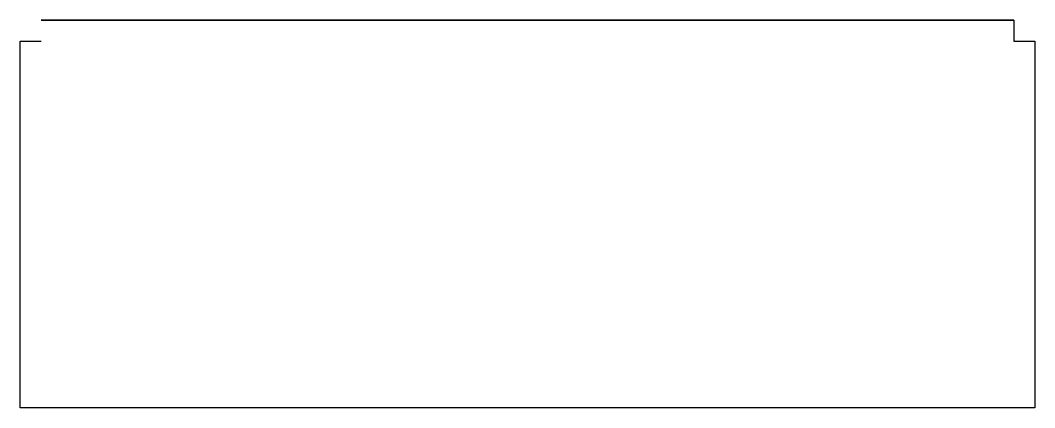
# Model space of a CAD drawing. Extents: x 0 to 219, y -53 to 30.
import ezdxf

# ---------------------------------------------------------------- set-up
doc = ezdxf.new("R2010")
doc.units = 0

msp = doc.modelspace()

# ---------------------------------------------------------------- linework, layer by layer
at = {"layer": 'layer0'}
msp.add_polyline3d([(214.5, 30, 0), (4.5, 30, 0), (214.5, 30, 0), (214.5, 25.5, 0), (219, 25.5, 0), (219, -53.5, 0), (0, -53.5, 0), (0, 25.5, 0), (4.5, 25.5, 0)], dxfattribs=at)

doc.saveas('drawing.dxf')
